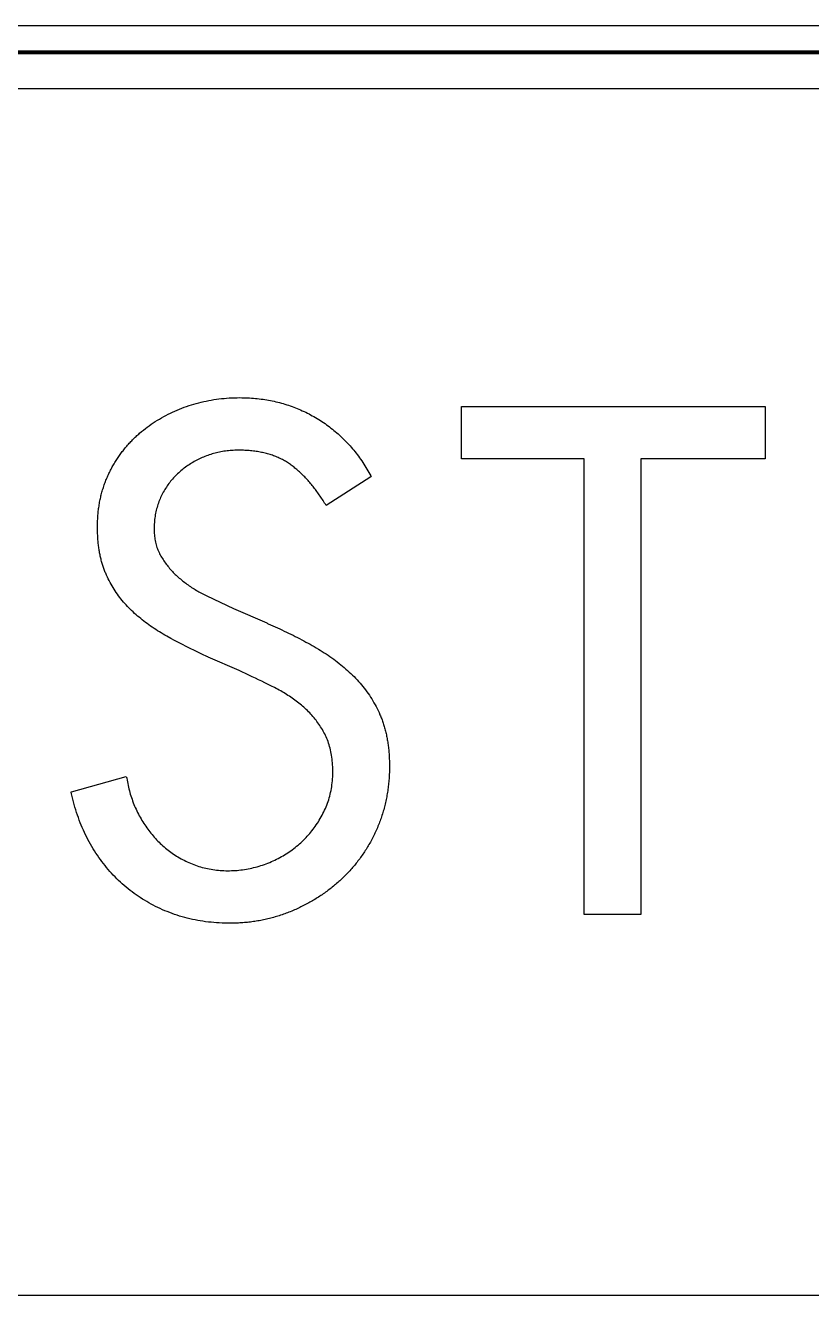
# Model space of a CAD drawing. Header units: millimetres. Extents: x 153 to 4750, y 92 to 3343.
# Drawn here: x 993.5 to 1055.3, y 1818.6 to 1918.6 of the extents above; entities that cross this region are included whole.
import ezdxf

# ---------------------------------------------------------------- set-up
doc = ezdxf.new("R2010")
doc.units = ezdxf.units.MM

msp = doc.modelspace()

# ---------------------------------------------------------------- linework, layer by layer
for p, q in [((877.381, 1918.616), (1295.381, 1918.616)), ((1259.063, 1916.6), (913.7, 1916.6)), ((913.801, 1916.554), (1258.961, 1916.554)), ((913.968, 1916.478), (1258.795, 1916.478)), ((1258.566, 1916.374), (914.197, 1916.374)), ((1256.304, 1913.616), (916.459, 1913.616)), ((1007.323, 1888.954), (1007.518, 1889)), ((1007.518, 1889), (1007.714, 1889.043)), ((1007.714, 1889.043), (1007.912, 1889.082)), ((1007.912, 1889.082), (1008.11, 1889.118)), ((1008.11, 1889.118), (1008.309, 1889.151)), ((1008.309, 1889.151), (1008.509, 1889.181)), ((1008.509, 1889.181), (1008.71, 1889.208)), ((1008.71, 1889.208), (1008.912, 1889.231)), ((1008.912, 1889.231), (1009.115, 1889.252)), ((1009.115, 1889.252), (1009.318, 1889.269)), ((1009.318, 1889.269), (1009.523, 1889.283)), ((1009.523, 1889.283), (1009.729, 1889.294)), ((1009.729, 1889.294), (1009.935, 1889.302)), ((1009.935, 1889.302), (1010.143, 1889.307)), ((1010.143, 1889.307), (1010.351, 1889.308)), ((1010.351, 1889.308), (1010.507, 1889.307)), ((1010.507, 1889.307), (1010.663, 1889.305)), ((1010.663, 1889.305), (1010.818, 1889.3)), ((1010.818, 1889.3), (1010.972, 1889.294)), ((1010.972, 1889.294), (1011.126, 1889.286)), ((1011.126, 1889.286), (1011.279, 1889.276)), ((1011.279, 1889.276), (1011.431, 1889.265)), ((1011.431, 1889.265), (1011.582, 1889.251)), ((1011.582, 1889.251), (1011.733, 1889.236)), ((1011.733, 1889.236), (1011.883, 1889.219)), ((1011.883, 1889.219), (1012.032, 1889.201)), ((1012.032, 1889.201), (1012.181, 1889.18)), ((1012.181, 1889.18), (1012.329, 1889.158)), ((1012.329, 1889.158), (1012.476, 1889.134)), ((1012.476, 1889.134), (1012.622, 1889.108)), ((1012.622, 1889.108), (1012.768, 1889.081)), ((1012.768, 1889.081), (1012.913, 1889.051)), ((1012.913, 1889.051), (1013.058, 1889.02)), ((1013.058, 1889.02), (1013.202, 1888.987)), ((1004.543, 1887.91), (1004.716, 1887.999)), ((1004.716, 1887.999), (1004.891, 1888.085)), ((1004.891, 1888.085), (1005.068, 1888.169)), ((1005.068, 1888.169), (1005.246, 1888.25)), ((1005.246, 1888.25), (1005.427, 1888.328)), ((1005.427, 1888.328), (1005.61, 1888.404)), ((1005.61, 1888.404), (1005.795, 1888.477)), ((1005.795, 1888.477), (1005.981, 1888.547)), ((1005.981, 1888.547), (1006.17, 1888.615)), ((1006.17, 1888.615), (1006.36, 1888.679)), ((1006.36, 1888.679), (1006.551, 1888.74)), ((1006.551, 1888.74), (1006.742, 1888.799)), ((1006.742, 1888.799), (1006.935, 1888.854)), ((1006.935, 1888.854), (1007.128, 1888.906)), ((1007.128, 1888.906), (1007.323, 1888.954)), ((1013.202, 1888.987), (1013.345, 1888.953)), ((1013.345, 1888.953), (1013.487, 1888.916)), ((1013.487, 1888.916), (1013.629, 1888.878)), ((1013.629, 1888.878), (1013.769, 1888.838)), ((1013.769, 1888.838), (1013.91, 1888.796)), ((1013.91, 1888.796), (1014.049, 1888.753)), ((1014.049, 1888.753), (1014.188, 1888.707)), ((1014.188, 1888.707), (1014.326, 1888.66)), ((1014.326, 1888.66), (1014.464, 1888.611)), ((1014.464, 1888.611), (1014.6, 1888.561)), ((1014.6, 1888.561), (1014.736, 1888.508)), ((1014.736, 1888.508), (1014.872, 1888.454)), ((1014.872, 1888.454), (1015.006, 1888.398)), ((1015.006, 1888.398), (1015.14, 1888.34)), ((1015.14, 1888.34), (1015.274, 1888.281)), ((1015.274, 1888.281), (1015.406, 1888.22)), ((1015.406, 1888.22), (1015.538, 1888.156)), ((1015.538, 1888.156), (1015.669, 1888.092)), ((1015.669, 1888.092), (1015.799, 1888.025)), ((1015.799, 1888.025), (1015.929, 1887.956)), ((1027.804, 1888.619), (1051.677, 1888.619)), ((1027.804, 1884.481), (1027.804, 1888.619)), ((1051.677, 1888.619), (1051.677, 1884.481)), ((1003.077, 1886.988), (1003.232, 1887.101)), ((1003.232, 1887.101), (1003.389, 1887.211)), ((1003.389, 1887.211), (1003.548, 1887.319)), ((1003.548, 1887.319), (1003.709, 1887.424)), ((1003.709, 1887.424), (1003.872, 1887.527)), ((1003.872, 1887.527), (1004.037, 1887.626)), ((1004.037, 1887.626), (1004.203, 1887.723)), ((1004.203, 1887.723), (1004.372, 1887.818)), ((1004.372, 1887.818), (1004.543, 1887.91)), ((1015.929, 1887.956), (1016.058, 1887.886)), ((1016.058, 1887.886), (1016.187, 1887.814)), ((1016.187, 1887.814), (1016.314, 1887.741)), ((1016.314, 1887.741), (1016.441, 1887.665)), ((1016.441, 1887.665), (1016.567, 1887.588)), ((1016.567, 1887.588), (1016.691, 1887.509)), ((1016.691, 1887.509), (1016.815, 1887.429)), ((1016.815, 1887.429), (1016.937, 1887.348)), ((1016.937, 1887.348), (1017.058, 1887.265)), ((1017.058, 1887.265), (1017.178, 1887.18)), ((1017.178, 1887.18), (1017.296, 1887.094)), ((1017.296, 1887.094), (1017.413, 1887.007)), ((1017.413, 1887.007), (1017.529, 1886.918)), ((1001.918, 1885.988), (1001.985, 1886.055)), ((1001.985, 1886.055), (1002.053, 1886.122)), ((1002.053, 1886.122), (1002.122, 1886.188)), ((1002.122, 1886.188), (1002.192, 1886.253)), ((1002.192, 1886.253), (1002.262, 1886.318)), ((1002.262, 1886.318), (1002.333, 1886.382)), ((1002.333, 1886.382), (1002.405, 1886.445)), ((1002.405, 1886.445), (1002.477, 1886.508)), ((1002.477, 1886.508), (1002.624, 1886.632)), ((1002.624, 1886.632), (1002.773, 1886.753)), ((1002.773, 1886.753), (1002.924, 1886.872)), ((1002.924, 1886.872), (1003.077, 1886.988)), ((1017.529, 1886.918), (1017.644, 1886.827)), ((1017.644, 1886.827), (1017.758, 1886.735)), ((1017.758, 1886.735), (1017.87, 1886.642)), ((1017.87, 1886.642), (1017.981, 1886.547)), ((1017.981, 1886.547), (1018.091, 1886.45)), ((1018.091, 1886.45), (1018.2, 1886.352)), ((1018.2, 1886.352), (1018.307, 1886.253)), ((1018.307, 1886.253), (1018.413, 1886.152)), ((1018.413, 1886.152), (1018.518, 1886.05)), ((1018.518, 1886.05), (1018.622, 1885.946)), ((1001.05, 1884.983), (1001.108, 1885.059)), ((1001.108, 1885.059), (1001.166, 1885.134)), ((1001.166, 1885.134), (1001.224, 1885.208)), ((1001.224, 1885.208), (1001.284, 1885.282)), ((1001.284, 1885.282), (1001.344, 1885.356)), ((1001.344, 1885.356), (1001.405, 1885.428)), ((1001.405, 1885.428), (1001.466, 1885.5)), ((1001.466, 1885.5), (1001.528, 1885.572)), ((1001.528, 1885.572), (1001.592, 1885.643)), ((1001.592, 1885.643), (1001.655, 1885.713)), ((1001.655, 1885.713), (1001.72, 1885.783)), ((1001.72, 1885.783), (1001.785, 1885.852)), ((1001.785, 1885.852), (1001.851, 1885.92)), ((1001.851, 1885.92), (1001.918, 1885.988)), ((1008.756, 1885.02), (1008.639, 1884.994)), ((1008.873, 1885.043), (1008.756, 1885.02)), ((1008.991, 1885.065), (1008.873, 1885.043)), ((1009.11, 1885.084), (1008.991, 1885.065)), ((1009.229, 1885.102), (1009.11, 1885.084)), ((1009.349, 1885.117), (1009.229, 1885.102)), ((1009.469, 1885.131), (1009.349, 1885.117)), ((1009.59, 1885.142), (1009.469, 1885.131)), ((1009.712, 1885.152), (1009.59, 1885.142)), ((1009.834, 1885.16), (1009.712, 1885.152)), ((1009.956, 1885.165), (1009.834, 1885.16)), ((1010.08, 1885.169), (1009.956, 1885.165)), ((1010.204, 1885.171), (1010.08, 1885.169)), ((1010.255, 1885.171), (1010.204, 1885.171)), ((1010.285, 1885.171), (1010.255, 1885.171)), ((1010.403, 1885.17), (1010.285, 1885.171)), ((1010.521, 1885.167), (1010.403, 1885.17)), ((1010.637, 1885.164), (1010.521, 1885.167)), ((1010.752, 1885.159), (1010.637, 1885.164)), ((1010.866, 1885.153), (1010.752, 1885.159)), ((1010.979, 1885.146), (1010.866, 1885.153)), ((1011.091, 1885.137), (1010.979, 1885.146)), ((1011.202, 1885.127), (1011.091, 1885.137)), ((1011.312, 1885.116), (1011.202, 1885.127)), ((1011.421, 1885.104), (1011.312, 1885.116)), ((1011.529, 1885.09), (1011.421, 1885.104)), ((1011.635, 1885.075), (1011.529, 1885.09)), ((1011.741, 1885.059), (1011.635, 1885.075)), ((1011.845, 1885.042), (1011.741, 1885.059)), ((1011.948, 1885.023), (1011.845, 1885.042)), ((1012.051, 1885.003), (1011.948, 1885.023)), ((1012.152, 1884.982), (1012.051, 1885.003)), ((1018.622, 1885.946), (1018.725, 1885.841)), ((1018.725, 1885.841), (1018.826, 1885.734)), ((1018.826, 1885.734), (1018.926, 1885.626)), ((1018.926, 1885.626), (1019.025, 1885.516)), ((1019.025, 1885.516), (1019.123, 1885.405)), ((1019.123, 1885.405), (1019.219, 1885.292)), ((1019.219, 1885.292), (1019.314, 1885.178)), ((1019.314, 1885.178), (1019.408, 1885.062)), ((1019.408, 1885.062), (1019.501, 1884.945)), ((1000.373, 1883.943), (1000.421, 1884.027)), ((1000.421, 1884.027), (1000.469, 1884.11)), ((1000.469, 1884.11), (1000.518, 1884.192)), ((1000.518, 1884.192), (1000.568, 1884.274)), ((1000.568, 1884.274), (1000.619, 1884.355)), ((1000.619, 1884.355), (1000.67, 1884.436)), ((1000.67, 1884.436), (1000.722, 1884.516)), ((1000.722, 1884.516), (1000.775, 1884.595)), ((1000.775, 1884.595), (1000.829, 1884.674)), ((1000.829, 1884.674), (1000.883, 1884.752)), ((1000.883, 1884.752), (1000.938, 1884.83)), ((1000.938, 1884.83), (1000.994, 1884.907)), ((1000.994, 1884.907), (1001.05, 1884.983)), ((1006.369, 1884.032), (1006.272, 1883.968)), ((1006.466, 1884.095), (1006.369, 1884.032)), ((1006.564, 1884.156), (1006.466, 1884.095)), ((1006.664, 1884.215), (1006.564, 1884.156)), ((1006.765, 1884.273), (1006.664, 1884.215)), ((1006.867, 1884.329), (1006.765, 1884.273)), ((1006.97, 1884.384), (1006.867, 1884.329)), ((1007.075, 1884.436), (1006.97, 1884.384)), ((1007.18, 1884.488), (1007.075, 1884.436)), ((1007.287, 1884.537), (1007.18, 1884.488)), ((1007.395, 1884.585), (1007.287, 1884.537)), ((1007.504, 1884.632), (1007.395, 1884.585)), ((1007.614, 1884.677), (1007.504, 1884.632)), ((1007.725, 1884.72), (1007.614, 1884.677)), ((1007.837, 1884.761), (1007.725, 1884.72)), ((1007.95, 1884.8), (1007.837, 1884.761)), ((1008.063, 1884.837), (1007.95, 1884.8)), ((1008.177, 1884.873), (1008.063, 1884.837)), ((1008.292, 1884.906), (1008.177, 1884.873)), ((1008.407, 1884.937), (1008.292, 1884.906)), ((1008.523, 1884.967), (1008.407, 1884.937)), ((1008.639, 1884.994), (1008.523, 1884.967)), ((1012.252, 1884.96), (1012.152, 1884.982)), ((1012.351, 1884.936), (1012.252, 1884.96)), ((1012.449, 1884.912), (1012.351, 1884.936)), ((1012.546, 1884.885), (1012.449, 1884.912)), ((1012.642, 1884.858), (1012.546, 1884.885)), ((1012.737, 1884.829), (1012.642, 1884.858)), ((1012.83, 1884.8), (1012.737, 1884.829)), ((1012.923, 1884.768), (1012.83, 1884.8)), ((1013.014, 1884.736), (1012.923, 1884.768)), ((1013.105, 1884.702), (1013.014, 1884.736)), ((1013.194, 1884.668), (1013.105, 1884.702)), ((1013.282, 1884.631), (1013.194, 1884.668)), ((1013.37, 1884.594), (1013.282, 1884.631)), ((1013.456, 1884.555), (1013.37, 1884.594)), ((1013.541, 1884.516), (1013.456, 1884.555)), ((1013.625, 1884.474), (1013.541, 1884.516)), ((1013.708, 1884.432), (1013.625, 1884.474)), ((1013.789, 1884.388), (1013.708, 1884.432)), ((1013.87, 1884.343), (1013.789, 1884.388)), ((1013.95, 1884.297), (1013.87, 1884.343)), ((1014.028, 1884.25), (1013.95, 1884.297)), ((1014.106, 1884.201), (1014.028, 1884.25)), ((1014.182, 1884.151), (1014.106, 1884.201)), ((1014.258, 1884.1), (1014.182, 1884.151)), ((1014.332, 1884.048), (1014.258, 1884.1)), ((1014.405, 1883.994), (1014.332, 1884.048)), ((1019.501, 1884.945), (1019.592, 1884.826)), ((1019.592, 1884.826), (1019.683, 1884.706)), ((1019.683, 1884.706), (1019.772, 1884.584)), ((1019.772, 1884.584), (1019.86, 1884.461)), ((1019.86, 1884.461), (1019.946, 1884.336)), ((1019.946, 1884.336), (1020.032, 1884.21)), ((1020.032, 1884.21), (1020.116, 1884.083)), ((1020.116, 1884.083), (1020.199, 1883.954)), ((1037.459, 1884.481), (1027.804, 1884.481)), ((1037.459, 1848.619), (1037.459, 1884.481)), ((1041.916, 1884.481), (1041.916, 1848.619)), ((1051.677, 1884.481), (1041.916, 1884.481)), ((999.898, 1882.983), (999.937, 1883.073)), ((999.937, 1883.073), (999.977, 1883.163)), ((999.977, 1883.163), (1000.017, 1883.252)), ((1000.017, 1883.252), (1000.059, 1883.34)), ((1000.059, 1883.34), (1000.102, 1883.428)), ((1000.102, 1883.428), (1000.145, 1883.516)), ((1000.145, 1883.516), (1000.189, 1883.602)), ((1000.189, 1883.602), (1000.234, 1883.688)), ((1000.234, 1883.688), (1000.28, 1883.774)), ((1000.28, 1883.774), (1000.326, 1883.859)), ((1000.326, 1883.859), (1000.373, 1883.943)), ((1005.216, 1883.071), (1005.138, 1882.987)), ((1005.296, 1883.154), (1005.216, 1883.071)), ((1005.377, 1883.236), (1005.296, 1883.154)), ((1005.46, 1883.316), (1005.377, 1883.236)), ((1005.546, 1883.395), (1005.46, 1883.316)), ((1005.632, 1883.472), (1005.546, 1883.395)), ((1005.72, 1883.548), (1005.632, 1883.472)), ((1005.809, 1883.622), (1005.72, 1883.548)), ((1005.9, 1883.694), (1005.809, 1883.622)), ((1005.991, 1883.765), (1005.9, 1883.694)), ((1006.084, 1883.834), (1005.991, 1883.765)), ((1006.177, 1883.902), (1006.084, 1883.834)), ((1006.272, 1883.968), (1006.177, 1883.902)), ((1014.478, 1883.94), (1014.405, 1883.994)), ((1014.551, 1883.884), (1014.478, 1883.94)), ((1014.623, 1883.827), (1014.551, 1883.884)), ((1014.694, 1883.769), (1014.623, 1883.827)), ((1014.766, 1883.711), (1014.694, 1883.769)), ((1014.837, 1883.651), (1014.766, 1883.711)), ((1014.907, 1883.59), (1014.837, 1883.651)), ((1014.978, 1883.528), (1014.907, 1883.59)), ((1015.047, 1883.465), (1014.978, 1883.528)), ((1015.117, 1883.401), (1015.047, 1883.465)), ((1015.186, 1883.337), (1015.117, 1883.401)), ((1015.255, 1883.271), (1015.186, 1883.337)), ((1015.323, 1883.204), (1015.255, 1883.271)), ((1015.391, 1883.136), (1015.323, 1883.204)), ((1015.459, 1883.067), (1015.391, 1883.136)), ((1015.526, 1882.997), (1015.459, 1883.067)), ((1020.669, 1883.085), (1017.142, 1880.821)), ((1020.199, 1883.954), (1020.281, 1883.823)), ((1020.281, 1883.823), (1020.361, 1883.691)), ((1020.361, 1883.691), (1020.44, 1883.558)), ((1020.44, 1883.558), (1020.518, 1883.423)), ((1020.518, 1883.423), (1020.595, 1883.286)), ((1020.595, 1883.286), (1020.671, 1883.148)), ((1020.69, 1883.113), (1020.669, 1883.085)), ((1020.671, 1883.148), (1020.69, 1883.113)), ((999.537, 1881.96), (999.564, 1882.056)), ((999.564, 1882.056), (999.593, 1882.151)), ((999.593, 1882.151), (999.623, 1882.245)), ((999.623, 1882.245), (999.654, 1882.339)), ((999.654, 1882.339), (999.686, 1882.433)), ((999.686, 1882.433), (999.719, 1882.526)), ((999.719, 1882.526), (999.753, 1882.618)), ((999.753, 1882.618), (999.788, 1882.71)), ((999.788, 1882.71), (999.823, 1882.802)), ((999.823, 1882.802), (999.86, 1882.893)), ((999.86, 1882.893), (999.898, 1882.983)), ((1004.454, 1882.067), (1004.395, 1881.967)), ((1004.514, 1882.165), (1004.454, 1882.067)), ((1004.577, 1882.262), (1004.514, 1882.165)), ((1004.641, 1882.357), (1004.577, 1882.262)), ((1004.706, 1882.452), (1004.641, 1882.357)), ((1004.774, 1882.544), (1004.706, 1882.452)), ((1004.843, 1882.635), (1004.774, 1882.544)), ((1004.914, 1882.725), (1004.843, 1882.635)), ((1004.987, 1882.814), (1004.914, 1882.725)), ((1005.062, 1882.901), (1004.987, 1882.814)), ((1005.138, 1882.987), (1005.062, 1882.901)), ((1015.593, 1882.926), (1015.526, 1882.997)), ((1015.659, 1882.854), (1015.593, 1882.926)), ((1015.725, 1882.781), (1015.659, 1882.854)), ((1015.791, 1882.707), (1015.725, 1882.781)), ((1015.856, 1882.632), (1015.791, 1882.707)), ((1015.921, 1882.556), (1015.856, 1882.632)), ((1015.986, 1882.479), (1015.921, 1882.556)), ((1016.05, 1882.401), (1015.986, 1882.479)), ((1016.114, 1882.322), (1016.05, 1882.401)), ((1016.178, 1882.241), (1016.114, 1882.322)), ((1016.241, 1882.16), (1016.178, 1882.241)), ((1016.303, 1882.078), (1016.241, 1882.16)), ((1016.366, 1881.995), (1016.303, 1882.078)), ((999.312, 1880.978), (999.33, 1881.079)), ((999.33, 1881.079), (999.349, 1881.179)), ((999.349, 1881.179), (999.369, 1881.278)), ((999.369, 1881.278), (999.39, 1881.377)), ((999.39, 1881.377), (999.412, 1881.475)), ((999.412, 1881.475), (999.435, 1881.573)), ((999.435, 1881.573), (999.459, 1881.671)), ((999.459, 1881.671), (999.484, 1881.768)), ((999.484, 1881.768), (999.51, 1881.864)), ((999.51, 1881.864), (999.537, 1881.96)), ((1003.95, 1881.01), (1003.912, 1880.898)), ((1003.991, 1881.121), (1003.95, 1881.01)), ((1004.034, 1881.231), (1003.991, 1881.121)), ((1004.08, 1881.34), (1004.034, 1881.231)), ((1004.128, 1881.448), (1004.08, 1881.34)), ((1004.178, 1881.555), (1004.128, 1881.448)), ((1004.229, 1881.66), (1004.178, 1881.555)), ((1004.283, 1881.764), (1004.229, 1881.66)), ((1004.338, 1881.866), (1004.283, 1881.764)), ((1004.395, 1881.967), (1004.338, 1881.866)), ((1016.428, 1881.911), (1016.366, 1881.995)), ((1016.489, 1881.825), (1016.428, 1881.911)), ((1016.55, 1881.739), (1016.489, 1881.825)), ((1016.611, 1881.652), (1016.55, 1881.739)), ((1016.672, 1881.564), (1016.611, 1881.652)), ((1016.732, 1881.474), (1016.672, 1881.564)), ((1016.791, 1881.384), (1016.732, 1881.474)), ((1016.851, 1881.293), (1016.791, 1881.384)), ((1016.91, 1881.2), (1016.851, 1881.293)), ((1016.968, 1881.107), (1016.91, 1881.2)), ((1017.026, 1881.012), (1016.968, 1881.107)), ((1017.084, 1880.917), (1017.026, 1881.012)), ((999.187, 1879.947), (999.195, 1880.052)), ((999.195, 1880.052), (999.204, 1880.157)), ((999.204, 1880.157), (999.214, 1880.262)), ((999.214, 1880.262), (999.225, 1880.366)), ((999.225, 1880.366), (999.237, 1880.469)), ((999.237, 1880.469), (999.25, 1880.572)), ((999.25, 1880.572), (999.264, 1880.674)), ((999.264, 1880.674), (999.279, 1880.776)), ((999.279, 1880.776), (999.295, 1880.877)), ((999.295, 1880.877), (999.312, 1880.978)), ((1003.708, 1880.085), (1003.688, 1879.964)), ((1003.73, 1880.204), (1003.708, 1880.085)), ((1003.755, 1880.322), (1003.73, 1880.204)), ((1003.781, 1880.439), (1003.755, 1880.322)), ((1003.811, 1880.556), (1003.781, 1880.439)), ((1003.842, 1880.671), (1003.811, 1880.556)), ((1003.876, 1880.785), (1003.842, 1880.671)), ((1003.912, 1880.898), (1003.876, 1880.785)), ((1017.142, 1880.821), (1017.084, 1880.917)), ((999.158, 1879.196), (999.159, 1879.305)), ((999.158, 1879.141), (999.158, 1879.196)), ((999.158, 1879.114), (999.158, 1879.141)), ((999.158, 1879.089), (999.158, 1879.114)), ((999.158, 1878.988), (999.158, 1879.089)), ((999.159, 1879.305), (999.161, 1879.413)), ((999.161, 1879.413), (999.164, 1879.521)), ((999.164, 1879.521), (999.168, 1879.628)), ((999.168, 1879.628), (999.173, 1879.735)), ((999.173, 1879.735), (999.18, 1879.841)), ((999.18, 1879.841), (999.187, 1879.947)), ((1003.615, 1879.092), (1003.614, 1878.964)), ((1003.618, 1879.22), (1003.615, 1879.092)), ((1003.624, 1879.347), (1003.618, 1879.22)), ((1003.632, 1879.472), (1003.624, 1879.347)), ((1003.643, 1879.597), (1003.632, 1879.472)), ((1003.656, 1879.72), (1003.643, 1879.597)), ((1003.671, 1879.843), (1003.656, 1879.72)), ((1003.688, 1879.964), (1003.671, 1879.843)), ((999.16, 1878.887), (999.158, 1878.988)), ((999.162, 1878.787), (999.16, 1878.887)), ((999.165, 1878.687), (999.162, 1878.787)), ((999.168, 1878.588), (999.165, 1878.687)), ((999.173, 1878.49), (999.168, 1878.588)), ((999.178, 1878.393), (999.173, 1878.49)), ((999.184, 1878.296), (999.178, 1878.393)), ((999.191, 1878.2), (999.184, 1878.296)), ((999.198, 1878.105), (999.191, 1878.2)), ((999.206, 1878.01), (999.198, 1878.105)), ((999.215, 1877.916), (999.206, 1878.01)), ((1003.614, 1878.964), (1003.615, 1878.845)), ((1003.615, 1878.845), (1003.619, 1878.728)), ((1003.619, 1878.728), (1003.626, 1878.611)), ((1003.626, 1878.611), (1003.635, 1878.496)), ((1003.635, 1878.496), (1003.647, 1878.383)), ((1003.647, 1878.383), (1003.662, 1878.271)), ((1003.662, 1878.271), (1003.679, 1878.159)), ((1003.679, 1878.159), (1003.699, 1878.05)), ((1003.699, 1878.05), (1003.722, 1877.941)), ((999.225, 1877.823), (999.215, 1877.916)), ((999.235, 1877.73), (999.225, 1877.823)), ((999.247, 1877.638), (999.235, 1877.73)), ((999.259, 1877.547), (999.247, 1877.638)), ((999.271, 1877.456), (999.259, 1877.547)), ((999.285, 1877.366), (999.271, 1877.456)), ((999.299, 1877.276), (999.285, 1877.366)), ((999.314, 1877.188), (999.299, 1877.276)), ((999.33, 1877.1), (999.314, 1877.188)), ((999.346, 1877.013), (999.33, 1877.1)), ((999.364, 1876.926), (999.346, 1877.013)), ((1003.722, 1877.941), (1003.748, 1877.834)), ((1003.748, 1877.834), (1003.776, 1877.728)), ((1003.776, 1877.728), (1003.807, 1877.623)), ((1003.807, 1877.623), (1003.84, 1877.52)), ((1003.84, 1877.52), (1003.876, 1877.418)), ((1003.876, 1877.418), (1003.915, 1877.317)), ((1003.915, 1877.317), (1003.957, 1877.218)), ((1003.957, 1877.218), (1004.001, 1877.12)), ((1004.001, 1877.12), (1004.048, 1877.023)), ((1004.048, 1877.023), (1004.098, 1876.927)), ((999.382, 1876.84), (999.364, 1876.926)), ((999.4, 1876.755), (999.382, 1876.84)), ((999.42, 1876.67), (999.4, 1876.755)), ((999.44, 1876.586), (999.42, 1876.67)), ((999.461, 1876.503), (999.44, 1876.586)), ((999.483, 1876.42), (999.461, 1876.503)), ((999.506, 1876.338), (999.483, 1876.42)), ((999.529, 1876.257), (999.506, 1876.338)), ((999.553, 1876.176), (999.529, 1876.257)), ((999.578, 1876.096), (999.553, 1876.176)), ((999.604, 1876.017), (999.578, 1876.096)), ((999.63, 1875.938), (999.604, 1876.017)), ((1004.098, 1876.927), (1004.15, 1876.833)), ((1004.15, 1876.833), (1004.205, 1876.74)), ((1004.205, 1876.74), (1004.262, 1876.648)), ((1004.262, 1876.648), (1004.321, 1876.557)), ((1004.321, 1876.557), (1004.381, 1876.467)), ((1004.381, 1876.467), (1004.442, 1876.378)), ((1004.442, 1876.378), (1004.504, 1876.291)), ((1004.504, 1876.291), (1004.568, 1876.204)), ((1004.568, 1876.204), (1004.633, 1876.119)), ((1004.633, 1876.119), (1004.7, 1876.034)), ((1004.7, 1876.034), (1004.767, 1875.951)), ((999.657, 1875.861), (999.63, 1875.938)), ((999.685, 1875.783), (999.657, 1875.861)), ((999.714, 1875.707), (999.685, 1875.783)), ((999.744, 1875.631), (999.714, 1875.707)), ((999.774, 1875.556), (999.744, 1875.631)), ((999.805, 1875.481), (999.774, 1875.556)), ((999.869, 1875.334), (999.805, 1875.481)), ((999.935, 1875.189), (999.869, 1875.334)), ((1000.004, 1875.045), (999.935, 1875.189)), ((1000.075, 1874.903), (1000.004, 1875.045)), ((1004.767, 1875.951), (1004.836, 1875.868)), ((1004.836, 1875.868), (1004.906, 1875.787)), ((1004.906, 1875.787), (1004.978, 1875.707)), ((1004.978, 1875.707), (1005.051, 1875.628)), ((1005.051, 1875.628), (1005.125, 1875.549)), ((1005.125, 1875.549), (1005.2, 1875.472)), ((1005.2, 1875.472), (1005.277, 1875.396)), ((1005.277, 1875.396), (1005.355, 1875.321)), ((1005.355, 1875.321), (1005.434, 1875.247)), ((1005.434, 1875.247), (1005.515, 1875.174)), ((1005.515, 1875.174), (1005.596, 1875.102)), ((1005.596, 1875.102), (1005.68, 1875.032)), ((1005.68, 1875.032), (1005.764, 1874.962)), ((1000.148, 1874.763), (1000.075, 1874.903)), ((1000.223, 1874.625), (1000.148, 1874.763)), ((1000.301, 1874.488), (1000.223, 1874.625)), ((1000.381, 1874.354), (1000.301, 1874.488)), ((1000.463, 1874.221), (1000.381, 1874.354)), ((1000.547, 1874.089), (1000.463, 1874.221)), ((1000.633, 1873.96), (1000.547, 1874.089)), ((1005.764, 1874.962), (1005.849, 1874.893)), ((1005.849, 1874.893), (1005.935, 1874.825)), ((1005.935, 1874.825), (1006.023, 1874.758)), ((1006.023, 1874.758), (1006.111, 1874.692)), ((1006.111, 1874.692), (1006.2, 1874.627)), ((1006.2, 1874.627), (1006.29, 1874.562)), ((1006.29, 1874.562), (1006.381, 1874.499)), ((1006.381, 1874.499), (1006.473, 1874.437)), ((1006.473, 1874.437), (1006.565, 1874.375)), ((1006.565, 1874.375), (1006.659, 1874.315)), ((1006.659, 1874.315), (1006.754, 1874.255)), ((1006.754, 1874.255), (1006.849, 1874.197)), ((1006.849, 1874.197), (1006.946, 1874.139)), ((1006.946, 1874.139), (1007.043, 1874.082)), ((1007.043, 1874.082), (1007.142, 1874.026)), ((1007.142, 1874.026), (1007.241, 1873.972)), ((1000.722, 1873.832), (1000.633, 1873.96)), ((1000.813, 1873.706), (1000.722, 1873.832)), ((1000.906, 1873.582), (1000.813, 1873.706)), ((1001.001, 1873.459), (1000.906, 1873.582)), ((1001.099, 1873.338), (1001.001, 1873.459)), ((1001.199, 1873.219), (1001.099, 1873.338)), ((1001.3, 1873.102), (1001.199, 1873.219)), ((1001.405, 1872.987), (1001.3, 1873.102)), ((1007.241, 1873.972), (1007.341, 1873.918)), ((1007.341, 1873.918), (1007.442, 1873.865)), ((1007.442, 1873.865), (1007.545, 1873.813)), ((1007.545, 1873.813), (1007.648, 1873.762)), ((1007.648, 1873.762), (1007.751, 1873.712)), ((1007.751, 1873.712), (1009.866, 1872.708)), ((1001.511, 1872.873), (1001.405, 1872.987)), ((1001.62, 1872.761), (1001.511, 1872.873)), ((1001.73, 1872.651), (1001.62, 1872.761)), ((1001.843, 1872.542), (1001.73, 1872.651)), ((1001.958, 1872.434), (1001.843, 1872.542)), ((1002.074, 1872.327), (1001.958, 1872.434)), ((1002.192, 1872.222), (1002.074, 1872.327)), ((1002.312, 1872.118), (1002.192, 1872.222)), ((1002.433, 1872.015), (1002.312, 1872.118)), ((1002.557, 1871.913), (1002.433, 1872.015)), ((1009.866, 1872.708), (1009.897, 1872.694)), ((1012.512, 1871.543), (1009.897, 1872.694)), ((1002.682, 1871.812), (1002.557, 1871.913)), ((1002.808, 1871.713), (1002.682, 1871.812)), ((1002.937, 1871.614), (1002.808, 1871.713)), ((1003.067, 1871.517), (1002.937, 1871.614)), ((1003.199, 1871.421), (1003.067, 1871.517)), ((1003.333, 1871.326), (1003.199, 1871.421)), ((1003.468, 1871.233), (1003.333, 1871.326)), ((1003.606, 1871.14), (1003.468, 1871.233)), ((1003.745, 1871.049), (1003.606, 1871.14)), ((1003.885, 1870.959), (1003.745, 1871.049)), ((1012.512, 1871.543), (1012.542, 1871.53)), ((1012.542, 1871.53), (1012.587, 1871.51)), ((1012.587, 1871.51), (1012.771, 1871.43)), ((1012.771, 1871.43), (1012.953, 1871.349)), ((1012.953, 1871.349), (1013.134, 1871.268)), ((1013.134, 1871.268), (1013.314, 1871.186)), ((1013.314, 1871.186), (1013.492, 1871.104)), ((1013.492, 1871.104), (1013.67, 1871.021)), ((1013.67, 1871.021), (1013.847, 1870.937)), ((1004.028, 1870.87), (1003.885, 1870.959)), ((1004.172, 1870.782), (1004.028, 1870.87)), ((1004.318, 1870.695), (1004.172, 1870.782)), ((1004.466, 1870.61), (1004.318, 1870.695)), ((1004.615, 1870.525), (1004.466, 1870.61)), ((1004.916, 1870.358), (1004.615, 1870.525)), ((1005.219, 1870.192), (1004.916, 1870.358)), ((1005.526, 1870.028), (1005.219, 1870.192)), ((1005.835, 1869.866), (1005.526, 1870.028)), ((1013.847, 1870.937), (1014.023, 1870.853)), ((1014.023, 1870.853), (1014.198, 1870.768)), ((1014.198, 1870.768), (1014.371, 1870.683)), ((1014.371, 1870.683), (1014.544, 1870.597)), ((1014.544, 1870.597), (1014.716, 1870.511)), ((1014.716, 1870.511), (1014.886, 1870.424)), ((1014.886, 1870.424), (1015.056, 1870.336)), ((1015.056, 1870.336), (1015.224, 1870.248)), ((1015.224, 1870.248), (1015.392, 1870.159)), ((1015.392, 1870.159), (1015.558, 1870.07)), ((1015.558, 1870.07), (1015.723, 1869.98)), ((1006.147, 1869.706), (1005.835, 1869.866)), ((1006.462, 1869.548), (1006.147, 1869.706)), ((1006.779, 1869.392), (1006.462, 1869.548)), ((1007.099, 1869.237), (1006.779, 1869.392)), ((1007.423, 1869.085), (1007.099, 1869.237)), ((1007.749, 1868.934), (1007.423, 1869.085)), ((1015.723, 1869.98), (1015.888, 1869.889)), ((1015.888, 1869.889), (1016.051, 1869.798)), ((1016.051, 1869.798), (1016.213, 1869.706)), ((1016.213, 1869.706), (1016.374, 1869.614)), ((1016.374, 1869.614), (1016.533, 1869.519)), ((1016.533, 1869.519), (1016.69, 1869.424)), ((1016.69, 1869.424), (1016.846, 1869.327)), ((1016.846, 1869.327), (1016.999, 1869.229)), ((1016.999, 1869.229), (1017.151, 1869.129)), ((1017.151, 1869.129), (1017.301, 1869.028)), ((1017.301, 1869.028), (1017.45, 1868.925)), ((1007.831, 1868.896), (1007.749, 1868.934)), ((1007.86, 1868.883), (1007.831, 1868.896)), ((1010.298, 1867.823), (1007.86, 1868.883)), ((1017.45, 1868.925), (1017.597, 1868.821)), ((1017.597, 1868.821), (1017.742, 1868.716)), ((1017.742, 1868.716), (1017.885, 1868.609)), ((1017.885, 1868.609), (1018.027, 1868.501)), ((1018.027, 1868.501), (1018.166, 1868.392)), ((1018.166, 1868.392), (1018.304, 1868.281)), ((1018.304, 1868.281), (1018.441, 1868.169)), ((1018.441, 1868.169), (1018.575, 1868.055)), ((1018.575, 1868.055), (1018.708, 1867.94)), ((1010.556, 1867.703), (1010.298, 1867.823)), ((1010.813, 1867.583), (1010.556, 1867.703)), ((1011.07, 1867.463), (1010.813, 1867.583)), ((1011.325, 1867.342), (1011.07, 1867.463)), ((1011.579, 1867.22), (1011.325, 1867.342)), ((1011.833, 1867.098), (1011.579, 1867.22)), ((1012.085, 1866.976), (1011.833, 1867.098)), ((1018.708, 1867.94), (1018.839, 1867.824)), ((1018.839, 1867.824), (1018.969, 1867.706)), ((1018.969, 1867.706), (1019.096, 1867.586)), ((1019.096, 1867.586), (1019.222, 1867.466)), ((1019.222, 1867.466), (1019.346, 1867.344)), ((1019.346, 1867.344), (1019.467, 1867.219)), ((1019.467, 1867.219), (1019.586, 1867.093)), ((1019.586, 1867.093), (1019.703, 1866.966)), ((1012.337, 1866.853), (1012.085, 1866.976)), ((1012.588, 1866.73), (1012.337, 1866.853)), ((1012.838, 1866.606), (1012.588, 1866.73)), ((1013.086, 1866.482), (1012.838, 1866.606)), ((1013.209, 1866.418), (1013.086, 1866.482)), ((1013.33, 1866.354), (1013.209, 1866.418)), ((1013.451, 1866.288), (1013.33, 1866.354)), ((1013.57, 1866.222), (1013.451, 1866.288)), ((1013.687, 1866.154), (1013.57, 1866.222)), ((1013.804, 1866.085), (1013.687, 1866.154)), ((1013.919, 1866.016), (1013.804, 1866.085)), ((1014.033, 1865.945), (1013.919, 1866.016)), ((1019.703, 1866.966), (1019.817, 1866.836)), ((1019.817, 1866.836), (1019.928, 1866.705)), ((1019.928, 1866.705), (1020.038, 1866.571)), ((1020.038, 1866.571), (1020.144, 1866.436)), ((1020.144, 1866.436), (1020.249, 1866.299)), ((1020.249, 1866.299), (1020.351, 1866.16)), ((1020.351, 1866.16), (1020.45, 1866.019)), ((1020.45, 1866.019), (1020.547, 1865.876)), ((1014.145, 1865.873), (1014.033, 1865.945)), ((1014.257, 1865.8), (1014.145, 1865.873)), ((1014.367, 1865.726), (1014.257, 1865.8)), ((1014.476, 1865.652), (1014.367, 1865.726)), ((1014.583, 1865.576), (1014.476, 1865.652)), ((1014.689, 1865.499), (1014.583, 1865.576)), ((1014.794, 1865.421), (1014.689, 1865.499)), ((1014.898, 1865.341), (1014.794, 1865.421)), ((1015, 1865.261), (1014.898, 1865.341)), ((1015.101, 1865.18), (1015, 1865.261)), ((1015.201, 1865.098), (1015.101, 1865.18)), ((1015.299, 1865.015), (1015.201, 1865.098)), ((1015.397, 1864.93), (1015.299, 1865.015)), ((1020.547, 1865.876), (1020.642, 1865.732)), ((1020.642, 1865.732), (1020.734, 1865.585)), ((1020.734, 1865.585), (1020.824, 1865.437)), ((1020.824, 1865.437), (1020.911, 1865.287)), ((1020.911, 1865.287), (1020.996, 1865.135)), ((1020.996, 1865.135), (1021.078, 1864.981)), ((1015.492, 1864.844), (1015.397, 1864.93)), ((1015.586, 1864.757), (1015.492, 1864.844)), ((1015.678, 1864.669), (1015.586, 1864.757)), ((1015.768, 1864.579), (1015.678, 1864.669)), ((1015.857, 1864.487), (1015.768, 1864.579)), ((1015.943, 1864.394), (1015.857, 1864.487)), ((1016.029, 1864.3), (1015.943, 1864.394)), ((1016.112, 1864.205), (1016.029, 1864.3)), ((1016.193, 1864.108), (1016.112, 1864.205)), ((1016.273, 1864.01), (1016.193, 1864.108)), ((1016.351, 1863.91), (1016.273, 1864.01)), ((1021.078, 1864.981), (1021.158, 1864.826)), ((1021.158, 1864.826), (1021.235, 1864.668)), ((1021.235, 1864.668), (1021.31, 1864.509)), ((1021.31, 1864.509), (1021.383, 1864.347)), ((1021.383, 1864.347), (1021.418, 1864.266)), ((1021.418, 1864.266), (1021.452, 1864.183)), ((1021.452, 1864.183), (1021.485, 1864.1)), ((1021.485, 1864.1), (1021.518, 1864.016)), ((1021.518, 1864.016), (1021.55, 1863.932)), ((1016.427, 1863.809), (1016.351, 1863.91)), ((1016.502, 1863.706), (1016.427, 1863.809)), ((1016.575, 1863.602), (1016.502, 1863.706)), ((1016.646, 1863.497), (1016.575, 1863.602)), ((1016.715, 1863.39), (1016.646, 1863.497)), ((1016.783, 1863.282), (1016.715, 1863.39)), ((1016.849, 1863.173), (1016.783, 1863.282)), ((1016.913, 1863.062), (1016.849, 1863.173)), ((1016.975, 1862.95), (1016.913, 1863.062)), ((1021.55, 1863.932), (1021.58, 1863.846)), ((1021.58, 1863.846), (1021.61, 1863.76)), ((1021.61, 1863.76), (1021.639, 1863.673)), ((1021.639, 1863.673), (1021.668, 1863.586)), ((1021.668, 1863.586), (1021.695, 1863.498)), ((1021.695, 1863.498), (1021.722, 1863.409)), ((1021.722, 1863.409), (1021.748, 1863.319)), ((1021.748, 1863.319), (1021.773, 1863.229)), ((1021.773, 1863.229), (1021.797, 1863.137)), ((1021.797, 1863.137), (1021.82, 1863.046)), ((1021.82, 1863.046), (1021.842, 1862.953)), ((1017.036, 1862.836), (1016.975, 1862.95)), ((1017.094, 1862.721), (1017.036, 1862.836)), ((1017.149, 1862.603), (1017.094, 1862.721)), ((1017.202, 1862.482), (1017.149, 1862.603)), ((1017.252, 1862.36), (1017.202, 1862.482)), ((1017.299, 1862.235), (1017.252, 1862.36)), ((1017.343, 1862.108), (1017.299, 1862.235)), ((1017.385, 1861.978), (1017.343, 1862.108)), ((1021.842, 1862.953), (1021.864, 1862.86)), ((1021.864, 1862.86), (1021.885, 1862.766)), ((1021.885, 1862.766), (1021.904, 1862.671)), ((1021.904, 1862.671), (1021.923, 1862.575)), ((1021.923, 1862.575), (1021.942, 1862.479)), ((1021.942, 1862.479), (1021.959, 1862.382)), ((1021.959, 1862.382), (1021.975, 1862.284)), ((1021.975, 1862.284), (1021.991, 1862.186)), ((1021.991, 1862.186), (1022.006, 1862.087)), ((1022.006, 1862.087), (1022.02, 1861.987)), ((1017.423, 1861.846), (1017.385, 1861.978)), ((1017.459, 1861.712), (1017.423, 1861.846)), ((1017.492, 1861.576), (1017.459, 1861.712)), ((1017.523, 1861.437), (1017.492, 1861.576)), ((1017.55, 1861.296), (1017.523, 1861.437)), ((1017.575, 1861.152), (1017.55, 1861.296)), ((1017.597, 1861.006), (1017.575, 1861.152)), ((1017.616, 1860.858), (1017.597, 1861.006)), ((1022.02, 1861.987), (1022.033, 1861.886)), ((1022.033, 1861.886), (1022.045, 1861.785)), ((1022.045, 1861.785), (1022.057, 1861.683)), ((1022.057, 1861.683), (1022.067, 1861.58)), ((1022.067, 1861.58), (1022.077, 1861.477)), ((1022.077, 1861.477), (1022.086, 1861.372)), ((1022.086, 1861.372), (1022.094, 1861.267)), ((1022.094, 1861.267), (1022.101, 1861.162)), ((1022.101, 1861.162), (1022.107, 1861.055)), ((1022.107, 1861.055), (1022.113, 1860.948)), ((1017.632, 1860.708), (1017.616, 1860.858)), ((1017.646, 1860.555), (1017.632, 1860.708)), ((1017.656, 1860.4), (1017.646, 1860.555)), ((1017.664, 1860.242), (1017.656, 1860.4)), ((1017.669, 1860.082), (1017.664, 1860.242)), ((1017.672, 1859.92), (1017.669, 1860.082)), ((1022.113, 1860.948), (1022.118, 1860.84)), ((1022.118, 1860.84), (1022.121, 1860.732)), ((1022.121, 1860.732), (1022.124, 1860.622)), ((1022.126, 1860.042), (1022.123, 1859.919)), ((1022.124, 1860.622), (1022.126, 1860.512)), ((1022.126, 1860.512), (1022.128, 1860.401)), ((1022.128, 1860.166), (1022.126, 1860.042)), ((1022.128, 1860.401), (1022.128, 1860.29)), ((1022.128, 1860.29), (1022.128, 1860.166)), ((997.121, 1858.283), (1001.423, 1859.49)), ((1001.423, 1859.49), (1001.46, 1859.35)), ((1001.46, 1859.35), (1001.483, 1859.207)), ((1001.483, 1859.207), (1001.508, 1859.065)), ((1001.508, 1859.065), (1001.535, 1858.924)), ((1017.623, 1858.982), (1017.639, 1859.135)), ((1017.639, 1859.135), (1017.652, 1859.29)), ((1017.652, 1859.29), (1017.661, 1859.445)), ((1017.661, 1859.445), (1017.668, 1859.602)), ((1017.668, 1859.602), (1017.671, 1859.76)), ((1017.671, 1859.76), (1017.672, 1859.839)), ((1017.672, 1859.879), (1017.672, 1859.92)), ((1017.672, 1859.839), (1017.672, 1859.879)), ((1022.074, 1859.068), (1022.063, 1858.948)), ((1022.084, 1859.188), (1022.074, 1859.068)), ((1022.094, 1859.309), (1022.084, 1859.188)), ((1022.102, 1859.43), (1022.094, 1859.309)), ((1022.109, 1859.552), (1022.102, 1859.43)), ((1022.115, 1859.673), (1022.109, 1859.552)), ((1022.12, 1859.796), (1022.115, 1859.673)), ((1022.123, 1859.919), (1022.12, 1859.796)), ((997.09, 1858.265), (997.121, 1858.283)), ((997.096, 1858.238), (997.09, 1858.265)), ((997.119, 1858.128), (997.096, 1858.238)), ((997.167, 1857.912), (997.119, 1858.128)), ((1001.535, 1858.924), (1001.564, 1858.783)), ((1001.564, 1858.783), (1001.596, 1858.643)), ((1001.596, 1858.643), (1001.629, 1858.504)), ((1001.629, 1858.504), (1001.665, 1858.366)), ((1001.665, 1858.366), (1001.702, 1858.229)), ((1001.702, 1858.229), (1001.742, 1858.092)), ((1001.742, 1858.092), (1001.784, 1857.957)), ((1017.429, 1857.943), (1017.466, 1858.088)), ((1017.466, 1858.088), (1017.499, 1858.234)), ((1017.499, 1858.234), (1017.53, 1858.381)), ((1017.53, 1858.381), (1017.558, 1858.53)), ((1017.558, 1858.53), (1017.583, 1858.679)), ((1017.583, 1858.679), (1017.605, 1858.83)), ((1017.605, 1858.83), (1017.623, 1858.982)), ((1021.933, 1858.006), (1021.912, 1857.89)), ((1021.953, 1858.122), (1021.933, 1858.006)), ((1021.972, 1858.239), (1021.953, 1858.122)), ((1021.99, 1858.356), (1021.972, 1858.239)), ((1022.007, 1858.474), (1021.99, 1858.356)), ((1022.022, 1858.592), (1022.007, 1858.474)), ((1022.037, 1858.71), (1022.022, 1858.592)), ((1022.05, 1858.829), (1022.037, 1858.71)), ((1022.063, 1858.948), (1022.05, 1858.829)), ((997.218, 1857.697), (997.167, 1857.912)), ((997.271, 1857.484), (997.218, 1857.697)), ((997.328, 1857.273), (997.271, 1857.484)), ((997.387, 1857.064), (997.328, 1857.273)), ((997.449, 1856.856), (997.387, 1857.064)), ((1001.784, 1857.957), (1001.828, 1857.822)), ((1001.828, 1857.822), (1001.874, 1857.688)), ((1001.874, 1857.688), (1001.923, 1857.555)), ((1001.923, 1857.555), (1001.973, 1857.422)), ((1001.973, 1857.422), (1002.025, 1857.291)), ((1002.025, 1857.291), (1002.08, 1857.16)), ((1002.08, 1857.16), (1002.136, 1857.03)), ((1002.136, 1857.03), (1002.195, 1856.901)), ((1017.086, 1856.961), (1017.144, 1857.098)), ((1017.144, 1857.098), (1017.199, 1857.236)), ((1017.199, 1857.236), (1017.251, 1857.375)), ((1017.251, 1857.375), (1017.3, 1857.515)), ((1017.3, 1857.515), (1017.346, 1857.657)), ((1017.346, 1857.657), (1017.389, 1857.799)), ((1017.389, 1857.799), (1017.429, 1857.943)), ((1021.735, 1857.092), (1021.705, 1856.98)), ((1021.764, 1857.205), (1021.735, 1857.092)), ((1021.791, 1857.318), (1021.764, 1857.205)), ((1021.818, 1857.431), (1021.791, 1857.318)), ((1021.843, 1857.546), (1021.818, 1857.431)), ((1021.867, 1857.66), (1021.843, 1857.546)), ((1021.89, 1857.775), (1021.867, 1857.66)), ((1021.912, 1857.89), (1021.89, 1857.775)), ((997.514, 1856.651), (997.449, 1856.856)), ((997.582, 1856.447), (997.514, 1856.651)), ((997.652, 1856.246), (997.582, 1856.447)), ((997.725, 1856.046), (997.652, 1856.246)), ((997.801, 1855.848), (997.725, 1856.046)), ((1002.195, 1856.901), (1002.256, 1856.773)), ((1002.256, 1856.773), (1002.319, 1856.645)), ((1002.319, 1856.645), (1002.384, 1856.519)), ((1002.384, 1856.519), (1002.45, 1856.394)), ((1002.45, 1856.394), (1002.518, 1856.27)), ((1002.518, 1856.27), (1002.588, 1856.148)), ((1002.588, 1856.148), (1002.658, 1856.027)), ((1002.658, 1856.027), (1002.731, 1855.908)), ((1016.533, 1855.92), (1016.609, 1856.044)), ((1016.609, 1856.044), (1016.684, 1856.17)), ((1016.684, 1856.17), (1016.756, 1856.298)), ((1016.756, 1856.298), (1016.826, 1856.427)), ((1016.826, 1856.427), (1016.894, 1856.558)), ((1016.894, 1856.558), (1016.961, 1856.691)), ((1016.961, 1856.691), (1017.025, 1856.825)), ((1017.025, 1856.825), (1017.086, 1856.961)), ((1021.429, 1856.097), (1021.39, 1855.989)), ((1021.468, 1856.206), (1021.429, 1856.097)), ((1021.505, 1856.315), (1021.468, 1856.206)), ((1021.541, 1856.425), (1021.505, 1856.315)), ((1021.576, 1856.535), (1021.541, 1856.425)), ((1021.61, 1856.645), (1021.576, 1856.535)), ((1021.643, 1856.756), (1021.61, 1856.645)), ((1021.675, 1856.868), (1021.643, 1856.756)), ((1021.705, 1856.98), (1021.675, 1856.868)), ((997.88, 1855.652), (997.801, 1855.848)), ((997.962, 1855.457), (997.88, 1855.652)), ((998.046, 1855.265), (997.962, 1855.457)), ((998.133, 1855.074), (998.046, 1855.265)), ((998.223, 1854.886), (998.133, 1855.074)), ((1002.731, 1855.908), (1002.805, 1855.791)), ((1002.805, 1855.791), (1002.88, 1855.675)), ((1002.88, 1855.675), (1002.957, 1855.561)), ((1002.957, 1855.561), (1003.036, 1855.448)), ((1003.036, 1855.448), (1003.116, 1855.336)), ((1003.116, 1855.336), (1003.198, 1855.226)), ((1003.198, 1855.226), (1003.281, 1855.118)), ((1003.281, 1855.118), (1003.365, 1855.011)), ((1003.365, 1855.011), (1003.452, 1854.906)), ((1015.852, 1854.99), (1015.944, 1855.101)), ((1015.944, 1855.101), (1016.034, 1855.212)), ((1016.034, 1855.212), (1016.122, 1855.326)), ((1016.122, 1855.326), (1016.208, 1855.441)), ((1016.208, 1855.441), (1016.292, 1855.558)), ((1016.292, 1855.558), (1016.375, 1855.677)), ((1016.375, 1855.677), (1016.455, 1855.798)), ((1016.455, 1855.798), (1016.533, 1855.92)), ((1020.989, 1855.034), (1020.94, 1854.931)), ((1021.037, 1855.138), (1020.989, 1855.034)), ((1021.085, 1855.243), (1021.037, 1855.138)), ((1021.131, 1855.348), (1021.085, 1855.243)), ((1021.177, 1855.453), (1021.131, 1855.348)), ((1021.222, 1855.56), (1021.177, 1855.453)), ((1021.266, 1855.666), (1021.222, 1855.56)), ((1021.308, 1855.773), (1021.266, 1855.666)), ((1021.35, 1855.881), (1021.308, 1855.773)), ((1021.39, 1855.989), (1021.35, 1855.881)), ((998.316, 1854.699), (998.223, 1854.886)), ((998.412, 1854.514), (998.316, 1854.699)), ((998.51, 1854.331), (998.412, 1854.514)), ((998.611, 1854.15), (998.51, 1854.331)), ((998.715, 1853.97), (998.611, 1854.15)), ((1003.452, 1854.906), (1003.539, 1854.802)), ((1003.539, 1854.802), (1003.628, 1854.699)), ((1003.628, 1854.699), (1003.719, 1854.599)), ((1003.719, 1854.599), (1003.811, 1854.499)), ((1003.811, 1854.499), (1003.905, 1854.402)), ((1003.905, 1854.402), (1004, 1854.305)), ((1004, 1854.305), (1004.097, 1854.211)), ((1004.097, 1854.211), (1004.195, 1854.118)), ((1004.195, 1854.118), (1004.295, 1854.027)), ((1004.295, 1854.027), (1004.396, 1853.937)), ((1014.824, 1853.987), (1014.935, 1854.079)), ((1014.935, 1854.079), (1015.045, 1854.173)), ((1015.045, 1854.173), (1015.152, 1854.269)), ((1015.152, 1854.269), (1015.258, 1854.367)), ((1015.258, 1854.367), (1015.362, 1854.466)), ((1015.362, 1854.466), (1015.464, 1854.568)), ((1015.464, 1854.568), (1015.564, 1854.671)), ((1015.564, 1854.671), (1015.662, 1854.776)), ((1015.662, 1854.776), (1015.758, 1854.882)), ((1015.758, 1854.882), (1015.852, 1854.99)), ((1020.461, 1854.033), (1020.403, 1853.937)), ((1020.517, 1854.13), (1020.461, 1854.033)), ((1020.573, 1854.228), (1020.517, 1854.13)), ((1020.628, 1854.326), (1020.573, 1854.228)), ((1020.682, 1854.425), (1020.628, 1854.326)), ((1020.735, 1854.525), (1020.682, 1854.425)), ((1020.787, 1854.626), (1020.735, 1854.525)), ((1020.839, 1854.727), (1020.787, 1854.626)), ((1020.89, 1854.829), (1020.839, 1854.727)), ((1020.94, 1854.931), (1020.89, 1854.829)), ((998.821, 1853.793), (998.715, 1853.97)), ((998.93, 1853.619), (998.821, 1853.793)), ((999.04, 1853.447), (998.93, 1853.619)), ((999.153, 1853.277), (999.04, 1853.447)), ((999.268, 1853.11), (999.153, 1853.277)), ((999.386, 1852.945), (999.268, 1853.11)), ((1004.396, 1853.937), (1004.499, 1853.85)), ((1004.499, 1853.85), (1004.603, 1853.765)), ((1004.603, 1853.765), (1004.709, 1853.681)), ((1004.709, 1853.681), (1004.816, 1853.599)), ((1004.816, 1853.599), (1004.925, 1853.519)), ((1004.925, 1853.519), (1005.036, 1853.441)), ((1005.036, 1853.441), (1005.147, 1853.365)), ((1005.147, 1853.365), (1005.261, 1853.291)), ((1005.261, 1853.291), (1005.376, 1853.218)), ((1005.376, 1853.218), (1005.492, 1853.148)), ((1005.492, 1853.148), (1005.61, 1853.079)), ((1005.61, 1853.079), (1005.73, 1853.012)), ((1005.73, 1853.012), (1005.851, 1852.947)), ((1013.247, 1852.97), (1013.377, 1853.037)), ((1013.377, 1853.037), (1013.506, 1853.105)), ((1013.506, 1853.105), (1013.634, 1853.175)), ((1013.634, 1853.175), (1013.76, 1853.247)), ((1013.76, 1853.247), (1013.884, 1853.322)), ((1013.884, 1853.322), (1014.007, 1853.398)), ((1014.007, 1853.398), (1014.128, 1853.476)), ((1014.128, 1853.476), (1014.248, 1853.556)), ((1014.248, 1853.556), (1014.366, 1853.638)), ((1014.366, 1853.638), (1014.483, 1853.722)), ((1014.483, 1853.722), (1014.598, 1853.808)), ((1014.598, 1853.808), (1014.712, 1853.897)), ((1014.712, 1853.897), (1014.824, 1853.987)), ((1019.785, 1853.009), (1019.719, 1852.92)), ((1019.851, 1853.099), (1019.785, 1853.009)), ((1019.915, 1853.189), (1019.851, 1853.099)), ((1019.979, 1853.28), (1019.915, 1853.189)), ((1020.042, 1853.372), (1019.979, 1853.28)), ((1020.104, 1853.464), (1020.042, 1853.372)), ((1020.166, 1853.557), (1020.104, 1853.464)), ((1020.226, 1853.651), (1020.166, 1853.557)), ((1020.286, 1853.746), (1020.226, 1853.651)), ((1020.345, 1853.841), (1020.286, 1853.746)), ((1020.403, 1853.937), (1020.345, 1853.841)), ((999.505, 1852.783), (999.386, 1852.945)), ((999.627, 1852.623), (999.505, 1852.783)), ((999.751, 1852.465), (999.627, 1852.623)), ((999.877, 1852.311), (999.751, 1852.465)), ((1000.006, 1852.158), (999.877, 1852.311)), ((1000.136, 1852.008), (1000.006, 1852.158)), ((1000.269, 1851.86), (1000.136, 1852.008)), ((1005.851, 1852.947), (1005.973, 1852.884)), ((1005.973, 1852.884), (1006.097, 1852.823)), ((1006.097, 1852.823), (1006.223, 1852.764)), ((1006.223, 1852.764), (1006.35, 1852.706)), ((1006.35, 1852.706), (1006.478, 1852.651)), ((1006.478, 1852.651), (1006.608, 1852.597)), ((1006.608, 1852.597), (1006.739, 1852.546)), ((1006.739, 1852.546), (1006.87, 1852.498)), ((1006.87, 1852.498), (1007.003, 1852.452)), ((1007.003, 1852.452), (1007.136, 1852.409)), ((1007.136, 1852.409), (1007.271, 1852.368)), ((1007.271, 1852.368), (1007.406, 1852.33)), ((1007.406, 1852.33), (1007.543, 1852.295)), ((1007.543, 1852.295), (1007.68, 1852.262)), ((1007.68, 1852.262), (1007.818, 1852.231)), ((1007.818, 1852.231), (1007.957, 1852.204)), ((1007.957, 1852.204), (1008.097, 1852.178)), ((1008.097, 1852.178), (1008.238, 1852.156)), ((1008.238, 1852.156), (1008.38, 1852.136)), ((1008.38, 1852.136), (1008.523, 1852.118)), ((1008.523, 1852.118), (1008.667, 1852.103)), ((1008.667, 1852.103), (1008.811, 1852.091)), ((1008.811, 1852.091), (1008.957, 1852.081)), ((1008.957, 1852.081), (1009.104, 1852.074)), ((1009.104, 1852.074), (1009.251, 1852.069)), ((1009.251, 1852.069), (1009.399, 1852.067)), ((1009.399, 1852.067), (1009.549, 1852.068)), ((1009.549, 1852.068), (1009.697, 1852.071)), ((1009.697, 1852.071), (1009.845, 1852.076)), ((1009.845, 1852.076), (1009.993, 1852.084)), ((1009.993, 1852.084), (1010.14, 1852.095)), ((1010.14, 1852.095), (1010.287, 1852.108)), ((1010.287, 1852.108), (1010.434, 1852.124)), ((1010.434, 1852.124), (1010.579, 1852.142)), ((1010.579, 1852.142), (1010.725, 1852.163)), ((1010.725, 1852.163), (1010.87, 1852.187)), ((1010.87, 1852.187), (1011.014, 1852.213)), ((1011.014, 1852.213), (1011.158, 1852.241)), ((1011.158, 1852.241), (1011.302, 1852.272)), ((1011.302, 1852.272), (1011.445, 1852.306)), ((1011.445, 1852.306), (1011.587, 1852.343)), ((1011.587, 1852.343), (1011.729, 1852.382)), ((1011.729, 1852.382), (1011.871, 1852.423)), ((1011.871, 1852.423), (1012.012, 1852.467)), ((1012.012, 1852.467), (1012.153, 1852.514)), ((1012.153, 1852.514), (1012.293, 1852.563)), ((1012.293, 1852.563), (1012.433, 1852.615)), ((1012.433, 1852.615), (1012.572, 1852.669)), ((1012.572, 1852.669), (1012.71, 1852.725)), ((1012.71, 1852.725), (1012.847, 1852.784)), ((1012.847, 1852.784), (1012.982, 1852.844)), ((1012.982, 1852.844), (1013.115, 1852.906)), ((1013.115, 1852.906), (1013.247, 1852.97)), ((1019.012, 1852.067), (1018.937, 1851.985)), ((1019.086, 1852.149), (1019.012, 1852.067)), ((1019.16, 1852.232), (1019.086, 1852.149)), ((1019.233, 1852.316), (1019.16, 1852.232)), ((1019.304, 1852.4), (1019.233, 1852.316)), ((1019.376, 1852.485), (1019.304, 1852.4)), ((1019.446, 1852.571), (1019.376, 1852.485)), ((1019.515, 1852.657), (1019.446, 1852.571)), ((1019.584, 1852.744), (1019.515, 1852.657)), ((1019.652, 1852.832), (1019.584, 1852.744)), ((1019.719, 1852.92), (1019.652, 1852.832)), ((1000.404, 1851.715), (1000.269, 1851.86)), ((1000.542, 1851.572), (1000.404, 1851.715)), ((1000.681, 1851.432), (1000.542, 1851.572)), ((1000.823, 1851.294), (1000.681, 1851.432)), ((1000.967, 1851.159), (1000.823, 1851.294)), ((1001.113, 1851.026), (1000.967, 1851.159)), ((1001.261, 1850.895), (1001.113, 1851.026)), ((1017.974, 1851.059), (1017.889, 1850.986)), ((1018.058, 1851.132), (1017.974, 1851.059)), ((1018.141, 1851.206), (1018.058, 1851.132)), ((1018.224, 1851.281), (1018.141, 1851.206)), ((1018.306, 1851.356), (1018.224, 1851.281)), ((1018.387, 1851.432), (1018.306, 1851.356)), ((1018.468, 1851.509), (1018.387, 1851.432)), ((1018.548, 1851.587), (1018.468, 1851.509)), ((1018.628, 1851.665), (1018.548, 1851.587)), ((1018.706, 1851.744), (1018.628, 1851.665)), ((1018.784, 1851.824), (1018.706, 1851.744)), ((1018.861, 1851.904), (1018.784, 1851.824)), ((1018.937, 1851.985), (1018.861, 1851.904)), ((1001.412, 1850.767), (1001.261, 1850.895)), ((1001.565, 1850.642), (1001.412, 1850.767)), ((1001.719, 1850.519), (1001.565, 1850.642)), ((1001.876, 1850.399), (1001.719, 1850.519)), ((1002.035, 1850.282), (1001.876, 1850.399)), ((1002.195, 1850.167), (1002.035, 1850.282)), ((1002.358, 1850.055), (1002.195, 1850.167)), ((1002.522, 1849.945), (1002.358, 1850.055)), ((1016.64, 1850.052), (1016.546, 1849.991)), ((1016.733, 1850.114), (1016.64, 1850.052)), ((1016.826, 1850.176), (1016.733, 1850.114)), ((1016.918, 1850.24), (1016.826, 1850.176)), ((1017.009, 1850.304), (1016.918, 1850.24)), ((1017.1, 1850.369), (1017.009, 1850.304)), ((1017.19, 1850.434), (1017.1, 1850.369)), ((1017.279, 1850.501), (1017.19, 1850.434)), ((1017.368, 1850.568), (1017.279, 1850.501)), ((1017.457, 1850.636), (1017.368, 1850.568)), ((1017.544, 1850.704), (1017.457, 1850.636)), ((1017.631, 1850.774), (1017.544, 1850.704)), ((1017.718, 1850.844), (1017.631, 1850.774)), ((1017.804, 1850.915), (1017.718, 1850.844)), ((1017.889, 1850.986), (1017.804, 1850.915)), ((1002.689, 1849.838), (1002.522, 1849.945)), ((1002.857, 1849.734), (1002.689, 1849.838)), ((1003.028, 1849.633), (1002.857, 1849.734)), ((1003.2, 1849.534), (1003.028, 1849.633)), ((1003.375, 1849.438), (1003.2, 1849.534)), ((1003.551, 1849.345), (1003.375, 1849.438)), ((1003.73, 1849.254), (1003.551, 1849.345)), ((1003.91, 1849.167), (1003.73, 1849.254)), ((1004.093, 1849.081), (1003.91, 1849.167)), ((1004.277, 1848.999), (1004.093, 1849.081)), ((1004.463, 1848.919), (1004.277, 1848.999)), ((1014.754, 1849.022), (1014.649, 1848.975)), ((1014.859, 1849.069), (1014.754, 1849.022)), ((1014.963, 1849.117), (1014.859, 1849.069)), ((1015.066, 1849.166), (1014.963, 1849.117)), ((1015.169, 1849.216), (1015.066, 1849.166)), ((1015.272, 1849.266), (1015.169, 1849.216)), ((1015.373, 1849.318), (1015.272, 1849.266)), ((1015.474, 1849.37), (1015.373, 1849.318)), ((1015.575, 1849.422), (1015.474, 1849.37)), ((1015.675, 1849.476), (1015.575, 1849.422)), ((1015.774, 1849.53), (1015.675, 1849.476)), ((1015.873, 1849.585), (1015.774, 1849.53)), ((1015.971, 1849.641), (1015.873, 1849.585)), ((1016.068, 1849.697), (1015.971, 1849.641)), ((1016.165, 1849.754), (1016.068, 1849.697)), ((1016.261, 1849.812), (1016.165, 1849.754)), ((1016.357, 1849.871), (1016.261, 1849.812)), ((1016.452, 1849.931), (1016.357, 1849.871)), ((1016.546, 1849.991), (1016.452, 1849.931)), ((1004.652, 1848.842), (1004.463, 1848.919)), ((1004.842, 1848.767), (1004.652, 1848.842)), ((1005.034, 1848.695), (1004.842, 1848.767)), ((1005.229, 1848.626), (1005.034, 1848.695)), ((1005.424, 1848.561), (1005.229, 1848.626)), ((1005.621, 1848.498), (1005.424, 1848.561)), ((1005.82, 1848.439), (1005.621, 1848.498)), ((1006.019, 1848.383), (1005.82, 1848.439)), ((1006.221, 1848.33), (1006.019, 1848.383)), ((1006.423, 1848.28), (1006.221, 1848.33)), ((1006.627, 1848.234), (1006.423, 1848.28)), ((1006.833, 1848.191), (1006.627, 1848.234)), ((1007.04, 1848.151), (1006.833, 1848.191)), ((1007.248, 1848.115), (1007.04, 1848.151)), ((1007.457, 1848.082), (1007.248, 1848.115)), ((1007.668, 1848.052), (1007.457, 1848.082)), ((1007.881, 1848.025), (1007.668, 1848.052)), ((1008.094, 1848.002), (1007.881, 1848.025)), ((1008.31, 1847.982), (1008.094, 1848.002)), ((1010.953, 1848.001), (1010.835, 1847.989)), ((1011.071, 1848.013), (1010.953, 1848.001)), ((1011.188, 1848.027), (1011.071, 1848.013)), ((1011.305, 1848.042), (1011.188, 1848.027)), ((1011.421, 1848.058), (1011.305, 1848.042)), ((1011.537, 1848.075), (1011.421, 1848.058)), ((1011.653, 1848.093), (1011.537, 1848.075)), ((1011.769, 1848.112), (1011.653, 1848.093)), ((1011.884, 1848.132), (1011.769, 1848.112)), ((1011.999, 1848.153), (1011.884, 1848.132)), ((1012.113, 1848.175), (1011.999, 1848.153)), ((1012.227, 1848.199), (1012.113, 1848.175)), ((1012.341, 1848.223), (1012.227, 1848.199)), ((1012.454, 1848.248), (1012.341, 1848.223)), ((1012.567, 1848.275), (1012.454, 1848.248)), ((1012.68, 1848.302), (1012.567, 1848.275)), ((1012.793, 1848.331), (1012.68, 1848.302)), ((1012.905, 1848.36), (1012.793, 1848.331)), ((1013.016, 1848.391), (1012.905, 1848.36)), ((1013.128, 1848.423), (1013.016, 1848.391)), ((1013.238, 1848.455), (1013.128, 1848.423)), ((1013.349, 1848.489), (1013.238, 1848.455)), ((1013.459, 1848.524), (1013.349, 1848.489)), ((1013.569, 1848.56), (1013.459, 1848.524)), ((1013.679, 1848.596), (1013.569, 1848.56)), ((1013.788, 1848.634), (1013.679, 1848.596)), ((1013.897, 1848.673), (1013.788, 1848.634)), ((1014.005, 1848.713), (1013.897, 1848.673)), ((1014.114, 1848.755), (1014.005, 1848.713)), ((1014.221, 1848.797), (1014.114, 1848.755)), ((1014.329, 1848.84), (1014.221, 1848.797)), ((1014.436, 1848.884), (1014.329, 1848.84)), ((1014.543, 1848.929), (1014.436, 1848.884)), ((1014.649, 1848.975), (1014.543, 1848.929)), ((1041.916, 1848.619), (1037.459, 1848.619)), ((1008.526, 1847.965), (1008.31, 1847.982)), ((1008.744, 1847.951), (1008.526, 1847.965)), ((1008.964, 1847.941), (1008.744, 1847.951)), ((1009.184, 1847.934), (1008.964, 1847.941)), ((1009.407, 1847.93), (1009.184, 1847.934)), ((1009.518, 1847.929), (1009.407, 1847.93)), ((1009.546, 1847.929), (1009.518, 1847.929)), ((1009.576, 1847.929), (1009.546, 1847.929)), ((1009.637, 1847.929), (1009.576, 1847.929)), ((1009.758, 1847.931), (1009.637, 1847.929)), ((1009.879, 1847.933), (1009.758, 1847.931)), ((1010, 1847.936), (1009.879, 1847.933)), ((1010.12, 1847.941), (1010, 1847.936)), ((1010.24, 1847.946), (1010.12, 1847.941)), ((1010.36, 1847.953), (1010.24, 1847.946)), ((1010.479, 1847.96), (1010.36, 1847.953)), ((1010.598, 1847.969), (1010.479, 1847.96)), ((1010.717, 1847.978), (1010.598, 1847.969)), ((1010.835, 1847.989), (1010.717, 1847.978)), ((1281.381, 1818.616), (891.381, 1818.616))]:
    msp.add_line(p, q)

doc.saveas('drawing.dxf')
